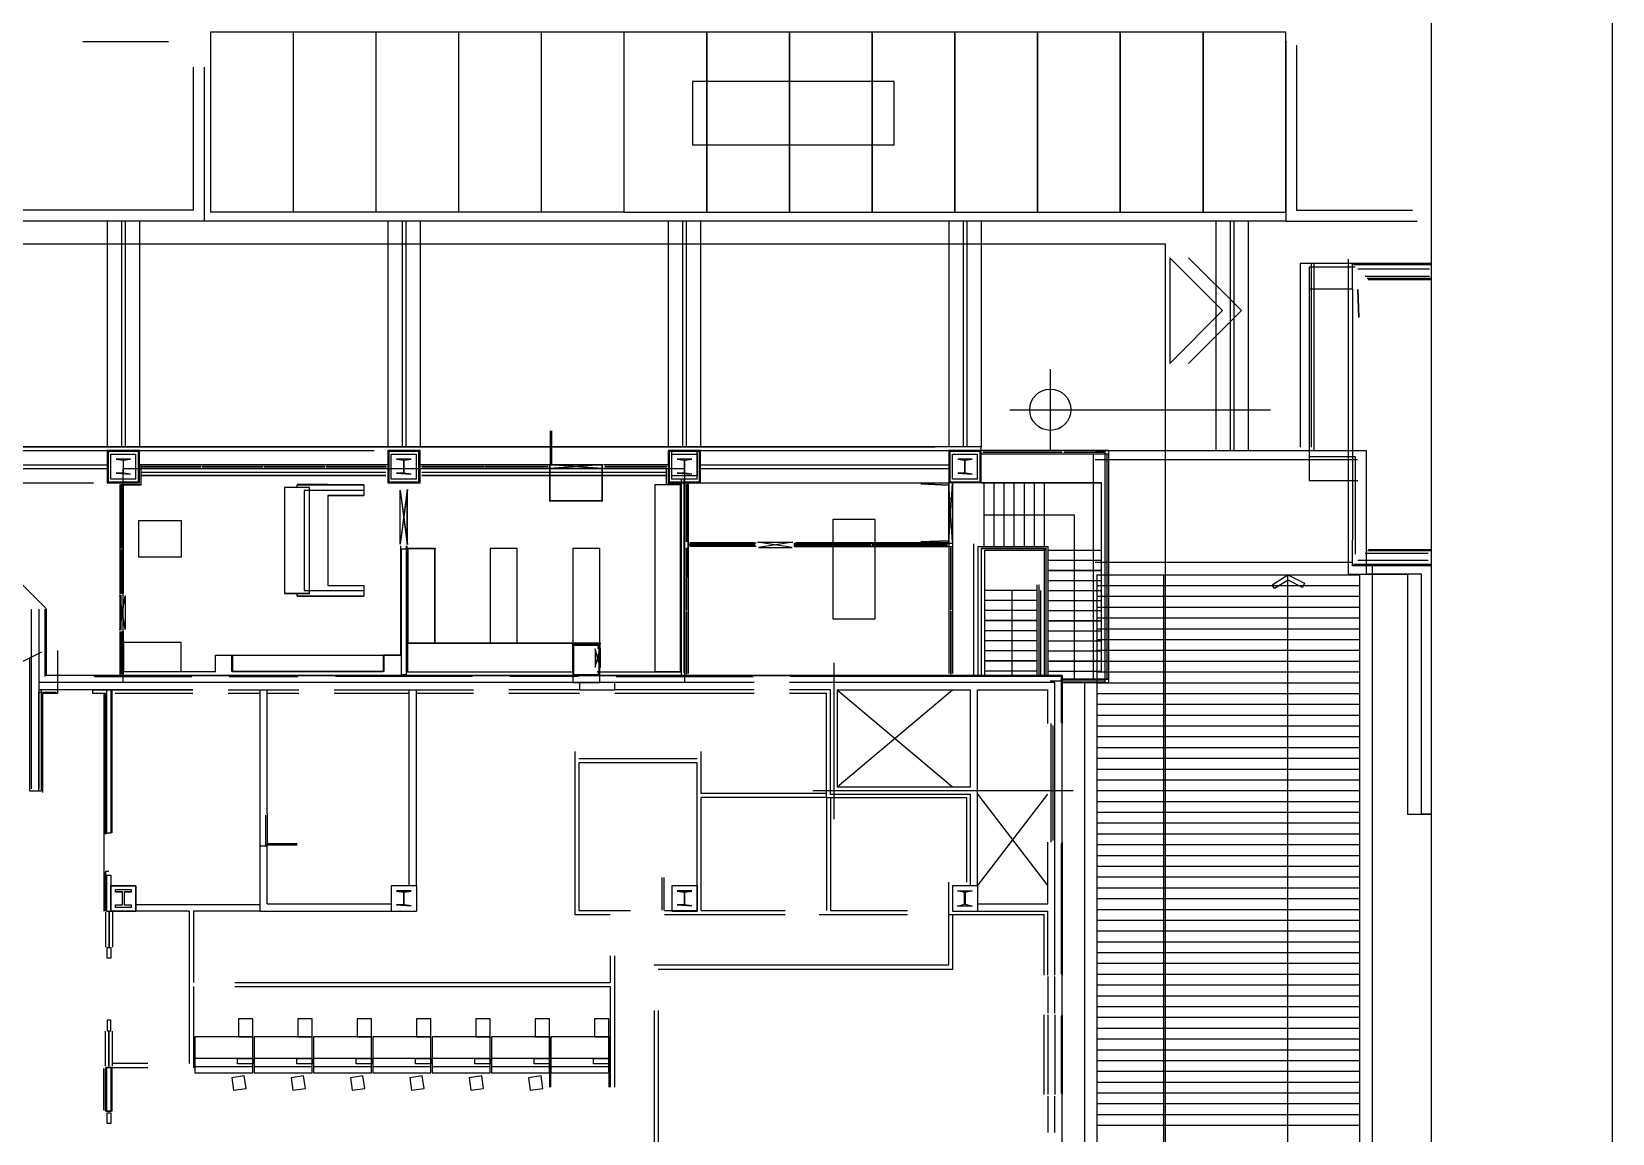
# Model space of a CAD drawing. Header units: millimetres. Extents: x -159023 to 210250, y 0 to 148500.
# Drawn here: x 138800 to 182750, y 74472 to 105093 of the extents above; entities that cross this region are included whole.
import ezdxf

# ---------------------------------------------------------------- set-up
doc = ezdxf.new("R2010")
doc.units = ezdxf.units.MM
doc.layers.add('CONTROL_SIMPLIFIED', color=7, linetype='Continuous')

msp = doc.modelspace()

# ---------------------------------------------------------------- linework, layer by layer
at = {"layer": 'CONTROL_SIMPLIFIED'}
for p, q in [((146069, 105078, 0), (143769, 105078, 0)), ((143769, 105078, 0), (143769, 100078, 0)), ((148369, 105078, 0), (146069, 105078, 0)), ((146069, 105078, 0), (146069, 100078, 0)), ((146069, 105078, 0), (146069, 100078, 0)), ((150669, 105078, 0), (148369, 105078, 0)), ((148369, 105078, 0), (148369, 100078, 0)), ((148369, 105078, 0), (148369, 100078, 0)), ((150669, 105078, 0), (150669, 100078, 0)), ((152969, 105078, 0), (150669, 105078, 0)), ((150669, 105078, 0), (150669, 100078, 0)), ((155269, 105078, 0), (152969, 105078, 0)), ((152969, 105078, 0), (152969, 100078, 0)), ((152969, 105078, 0), (152969, 100078, 0)), ((155269, 105078, 0), (155269, 100078, 0)), ((142603, 104808, 0), (140222, 104808, 0)), ((173669, 104828, 0), (173669, 99828, 0)), ((173969, 104721, 0), (173969, 100128, 0)), ((143303, 100128, 0), (143303, 104108, 0)), ((143603, 99828, 0), (143603, 104108, 0)), ((143303, 100128, 0), (137463, 100128, 0)), ((143603, 99828, 0), (137463, 99828, 0)), ((140900, 99828, 0), (140900, 93548, 0)), ((141300, 99828, 0), (141300, 93548, 0)), ((141400, 99828, 0), (141400, 93548, 0)), ((141800, 99828, 0), (141800, 93548, 0)), ((173669, 99828, 0), (143603, 99828, 0)), ((173669, 99828, 0), (143603, 99828, 0)), ((146069, 100078, 0), (143769, 100078, 0)), ((148369, 100078, 0), (146069, 100078, 0)), ((150669, 100078, 0), (148369, 100078, 0)), ((148700, 99828, 0), (148700, 93548, 0)), ((149100, 99828, 0), (149100, 93548, 0)), ((149200, 99828, 0), (149200, 93548, 0)), ((149600, 99828, 0), (149600, 93548, 0)), ((152969, 100078, 0), (150669, 100078, 0)), ((155269, 100078, 0), (152969, 100078, 0)), ((156500, 99828, 0), (156500, 93548, 0)), ((156900, 99828, 0), (156900, 93548, 0)), ((157000, 99828, 0), (157000, 93548, 0)), ((157400, 99828, 0), (157400, 93548, 0)), ((164300, 99828, 0), (164300, 93548, 0)), ((164700, 99828, 0), (164700, 93548, 0)), ((164800, 99828, 0), (164800, 93548, 0)), ((165200, 99828, 0), (165200, 93548, 0)), ((171723, 99828, 0), (171723, 93448, 0)), ((171723, 99828, 0), (171723, 93448, 0)), ((172123, 99828, 0), (172123, 93448, 0)), ((172123, 99828, 0), (172123, 93448, 0)), ((172223, 99828, 0), (172223, 93448, 0)), ((172223, 99828, 0), (172223, 93448, 0)), ((172623, 99828, 0), (172623, 93448, 0)), ((172623, 99828, 0), (172623, 93448, 0)), ((173669, 99828, 0), (177321, 99828, 0)), ((173969, 100128, 0), (177197, 100128, 0)), ((170443, 98808, 0), (170443, 95867, 0)), ((170443, 98808, 0), (171914, 97338, 0)), ((170966, 98808, 0), (172436, 97338, 0)), ((174073, 98648, 0), (174073, 93548, 0)), ((175523, 98648, 0), (174073, 98648, 0)), ((174373, 98648, 0), (174373, 93548, 0)), ((175523, 97938, 0), (175523, 98648, 0)), ((175523, 98648, 0), (177723, 98648, 0)), ((175553, 98618, 0), (177693, 98618, 0)), ((175673, 98498, 0), (177663, 98498, 0)), ((175873, 98298, 0), (177663, 98298, 0)), ((177693, 98228, 0), (175933, 98228, 0)), ((177723, 98198, 0), (175963, 98198, 0)), ((175523, 97938, 0), (175523, 90958, 0)), ((171914, 97338, 0), (170443, 95867, 0)), ((172436, 97338, 0), (170966, 95867, 0)), ((167123, 95710, 0), (167123, 93458, 0)), ((165997, 94584, 0), (173243, 94584, 0)), ((153230, 93052, 0), (153230, 93997, 0)), ((153230, 93050, 0), (153230, 93995, 0)), ((153255, 93997, 0), (153255, 93052, 0)), ((153255, 93995, 0), (153255, 93050, 0)), ((163923, 93548, 0), (97623, 93548, 0)), ((134600, 93448, 0), (140900, 93448, 0)), ((141000, 92652, 0), (141000, 93352, 0)), ((141000, 93352, 0), (141700, 93352, 0)), ((141000, 92650, 0), (141000, 93350, 0)), ((141000, 93350, 0), (141700, 93350, 0)), ((141000, 92650, 0), (141000, 93350, 0)), ((141000, 93350, 0), (141700, 93350, 0)), ((141423, 93450, 0), (148323, 93450, 0)), ((141423, 93448, 0), (148323, 93448, 0)), ((141700, 92652, 0), (141700, 93352, 0)), ((141700, 92650, 0), (141700, 93350, 0)), ((141700, 92650, 0), (141700, 93350, 0)), ((148800, 92652, 0), (148800, 93352, 0)), ((148800, 93352, 0), (149500, 93352, 0)), ((148800, 92650, 0), (148800, 93350, 0)), ((148800, 93350, 0), (149500, 93350, 0)), ((148800, 92650, 0), (148800, 93350, 0)), ((148800, 93350, 0), (149500, 93350, 0)), ((149500, 92652, 0), (149500, 93352, 0)), ((149500, 92650, 0), (149500, 93350, 0)), ((149500, 92650, 0), (149500, 93350, 0)), ((156600, 92650, 0), (156600, 93445, 0)), ((156600, 92652, 0), (156600, 93352, 0)), ((156600, 93352, 0), (157300, 93352, 0)), ((156600, 93350, 0), (157300, 93350, 0)), ((156600, 92650, 0), (156600, 93350, 0)), ((156600, 93350, 0), (157300, 93350, 0)), ((157300, 92650, 0), (157300, 93445, 0)), ((157300, 92652, 0), (157300, 93352, 0)), ((157300, 92650, 0), (157300, 93350, 0)), ((157400, 93450, 0), (164300, 93450, 0)), ((157400, 93448, 0), (164300, 93448, 0)), ((164300, 93450, 0), (164300, 87251, 0)), ((168750, 93450, 0), (164300, 93450, 0)), ((164400, 92652, 0), (164400, 93352, 0)), ((164400, 93352, 0), (165100, 93352, 0)), ((164400, 92650, 0), (164400, 93350, 0)), ((164400, 93350, 0), (165100, 93350, 0)), ((164400, 92650, 0), (164400, 93350, 0)), ((164400, 93350, 0), (165100, 93350, 0)), ((165100, 92652, 0), (165100, 93352, 0)), ((165100, 92650, 0), (165100, 93350, 0)), ((165100, 92650, 0), (165100, 93350, 0)), ((168750, 93452, 0), (165200, 93452, 0)), ((168750, 93352, 0), (165200, 93352, 0)), ((168750, 93350, 0), (165200, 93350, 0)), ((167450, 93402, 0), (165250, 93402, 0)), ((167450, 93400, 0), (165250, 93400, 0)), ((167450, 93400, 0), (165250, 93400, 0)), ((167450, 93398, 0), (165250, 93398, 0)), ((168650, 93402, 0), (167500, 93402, 0)), ((168650, 93400, 0), (167500, 93400, 0)), ((168650, 93400, 0), (167500, 93400, 0)), ((168650, 93398, 0), (167500, 93398, 0)), ((168323, 87100, 0), (168323, 93350, 0)), ((168323, 87098, 0), (168323, 93348, 0)), ((168373, 93448, 0), (175661, 93448, 0)), ((168373, 93198, 0), (175661, 93198, 0)), ((168650, 87002, 0), (168650, 93452, 0)), ((168650, 87000, 0), (168650, 93450, 0)), ((168700, 87102, 0), (168700, 93352, 0)), ((168700, 87100, 0), (168700, 93350, 0)), ((168750, 87002, 0), (168750, 93452, 0)), ((168750, 87000, 0), (168750, 93450, 0)), ((134600, 93048, 0), (140900, 93048, 0)), ((134600, 92948, 0), (140900, 92948, 0)), ((141350, 87000, 0), (141350, 92952, 0)), ((141836, 93008, 0), (143512, 93008, 0)), ((141836, 93006, 0), (143512, 93006, 0)), ((141836, 92996, 0), (143512, 92996, 0)), ((141836, 92994, 0), (143512, 92994, 0)), ((141850, 93052, 0), (148650, 93052, 0)), ((141850, 92952, 0), (148650, 92952, 0)), ((141850, 92852, 0), (148650, 92852, 0)), ((141850, 92850, 0), (148650, 92850, 0)), ((148650, 92752, 0), (141850, 92752, 0)), ((148650, 92750, 0), (141850, 92750, 0)), ((143538, 93008, 0), (145237, 93008, 0)), ((143538, 93006, 0), (145237, 93006, 0)), ((143538, 92996, 0), (145237, 92996, 0)), ((143538, 92994, 0), (145237, 92994, 0)), ((145263, 93008, 0), (146962, 93008, 0)), ((145263, 93006, 0), (146962, 93006, 0)), ((145263, 92996, 0), (146962, 92996, 0)), ((145263, 92994, 0), (146962, 92994, 0)), ((146988, 93008, 0), (148664, 93008, 0)), ((146988, 93006, 0), (148664, 93006, 0)), ((146988, 92996, 0), (148664, 92996, 0)), ((146988, 92994, 0), (148664, 92994, 0)), ((151387, 93008, 0), (149636, 93008, 0)), ((151387, 93006, 0), (149636, 93006, 0)), ((151387, 92996, 0), (149636, 92996, 0)), ((151387, 92994, 0), (149636, 92994, 0)), ((153200, 93052, 0), (149650, 93052, 0)), ((153200, 92952, 0), (149650, 92952, 0)), ((149650, 92852, 0), (156450, 92852, 0)), ((149650, 92850, 0), (156450, 92850, 0)), ((156450, 92752, 0), (149650, 92752, 0)), ((156450, 92750, 0), (149650, 92750, 0)), ((153162, 93008, 0), (151413, 93008, 0)), ((153162, 93006, 0), (151413, 93006, 0)), ((153162, 92996, 0), (151413, 92996, 0)), ((153162, 92994, 0), (151413, 92994, 0)), ((154670, 92952, 0), (153230, 92952, 0)), ((154670, 92950, 0), (153230, 92950, 0)), ((153255, 93052, 0), (154645, 93052, 0)), ((153255, 93050, 0), (154645, 93050, 0)), ((156450, 93052, 0), (154700, 93052, 0)), ((156499, 93050, 0), (154700, 93050, 0)), ((156450, 92952, 0), (154700, 92952, 0)), ((156464, 93008, 0), (154736, 93008, 0)), ((156464, 93006, 0), (154736, 93006, 0)), ((156464, 92996, 0), (154736, 92996, 0)), ((156464, 92994, 0), (154736, 92994, 0)), ((156950, 92952, 0), (156950, 87000, 0)), ((157400, 93050, 0), (164300, 93050, 0)), ((157400, 93048, 0), (164300, 93048, 0)), ((157400, 92950, 0), (164300, 92950, 0)), ((157400, 92948, 0), (164300, 92948, 0)), ((112623, 92548, 0), (140523, 92548, 0)), ((141700, 92652, 0), (141000, 92652, 0)), ((141700, 92650, 0), (141000, 92650, 0)), ((141700, 92650, 0), (141000, 92650, 0)), ((141250, 92503, 0), (141250, 89473, 0)), ((141250, 92500, 0), (141250, 89470, 0)), ((141294, 92516, 0), (141294, 90725, 0)), ((141294, 92514, 0), (141294, 90723, 0)), ((141306, 92516, 0), (141306, 90725, 0)), ((141306, 92514, 0), (141306, 90723, 0)), ((141350, 92503, 0), (141350, 89473, 0)), ((147040, 92502, 0), (146180, 92502, 0)), ((146180, 92502, 0), (148040, 92502, 0)), ((149500, 92652, 0), (148800, 92652, 0)), ((149500, 92650, 0), (148800, 92650, 0)), ((149500, 92650, 0), (148800, 92650, 0)), ((157300, 92652, 0), (156600, 92652, 0)), ((157300, 92650, 0), (156600, 92650, 0)), ((157300, 92650, 0), (156600, 92650, 0)), ((156950, 92504, 0), (156950, 87253, 0)), ((156994, 92516, 0), (156994, 90918, 0)), ((156994, 92514, 0), (156994, 90916, 0)), ((157006, 92516, 0), (157006, 90918, 0)), ((157006, 92514, 0), (157006, 90916, 0)), ((157049, 92549, 0), (157050, 87251, 0)), ((157050, 92504, 0), (157050, 87253, 0)), ((157400, 92550, 0), (164300, 92550, 0)), ((157400, 92548, 0), (164300, 92548, 0)), ((165200, 92553, 0), (164300, 92553, 0)), ((168550, 92550, 0), (164300, 92550, 0)), ((164300, 90944, 0), (164300, 92490, 0)), ((165100, 92652, 0), (164400, 92652, 0)), ((165100, 92650, 0), (164400, 92650, 0)), ((165100, 92650, 0), (164400, 92650, 0)), ((164400, 92550, 0), (164400, 87251, 0)), ((165200, 92552, 0), (168550, 92552, 0)), ((165281, 90782, 0), (165281, 92552, 0)), ((165281, 90780, 0), (165281, 92550, 0)), ((165561, 90782, 0), (165561, 92552, 0)), ((165561, 90780, 0), (165561, 92550, 0)), ((165841, 90782, 0), (165841, 92552, 0)), ((165841, 90780, 0), (165841, 92550, 0)), ((166121, 90782, 0), (166121, 92552, 0)), ((166121, 90780, 0), (166121, 92550, 0)), ((166401, 90782, 0), (166401, 92552, 0)), ((166401, 90780, 0), (166401, 92550, 0)), ((166681, 90782, 0), (166681, 92552, 0)), ((166681, 90780, 0), (166681, 92550, 0)), ((166961, 90782, 0), (166961, 92552, 0)), ((166961, 90780, 0), (166961, 92550, 0)), ((168550, 87322, 0), (168550, 92552, 0)), ((168550, 87320, 0), (168550, 92550, 0)), ((147040, 92202, 0), (147040, 89702, 0)), ((147040, 92202, 0), (148040, 92202, 0)), ((165281, 91667, 0), (167783, 91667, 0)), ((165281, 91665, 0), (167783, 91665, 0)), ((141294, 90699, 0), (141294, 89473, 0)), ((141294, 90697, 0), (141294, 89470, 0)), ((141306, 90699, 0), (141306, 89473, 0)), ((141306, 90697, 0), (141306, 89470, 0)), ((153847, 90725, 0), (153847, 87000, 0)), ((156994, 90746, 0), (156994, 89005, 0)), ((156994, 90744, 0), (156994, 89003, 0)), ((157006, 90746, 0), (157006, 89005, 0)), ((157006, 90744, 0), (157006, 89003, 0)), ((158914, 90838, 0), (157086, 90838, 0)), ((158914, 90836, 0), (157086, 90836, 0)), ((158914, 90826, 0), (157086, 90826, 0)), ((158914, 90824, 0), (157086, 90824, 0)), ((158901, 90882, 0), (157100, 90882, 0)), ((158949, 90879, 0), (157100, 90880, 0)), ((158901, 90782, 0), (157100, 90782, 0)), ((158949, 90780, 0), (157100, 90780, 0)), ((162137, 90838, 0), (160036, 90838, 0)), ((162137, 90836, 0), (160036, 90836, 0)), ((162137, 90826, 0), (160036, 90826, 0)), ((162137, 90824, 0), (160036, 90824, 0)), ((164300, 90882, 0), (160049, 90882, 0)), ((164300, 90782, 0), (160049, 90782, 0)), ((164264, 90838, 0), (162163, 90838, 0)), ((164264, 90836, 0), (162163, 90836, 0)), ((164264, 90826, 0), (162163, 90826, 0)), ((164264, 90824, 0), (162163, 90824, 0)), ((164300, 90882, 0), (164300, 87253, 0)), ((164344, 90746, 0), (164344, 89025, 0)), ((164344, 90744, 0), (164344, 89023, 0)), ((164356, 90746, 0), (164356, 89025, 0)), ((164356, 90744, 0), (164356, 89023, 0)), ((164400, 90882, 0), (164400, 87253, 0)), ((165000, 87202, 0), (165000, 90858, 0)), ((165000, 87200, 0), (165000, 90856, 0)), ((165114, 90782, 0), (167061, 90782, 0)), ((165114, 87202, 0), (165114, 90782, 0)), ((165114, 90780, 0), (167061, 90780, 0)), ((165114, 87200, 0), (165114, 90780, 0)), ((165214, 90732, 0), (167011, 90732, 0)), ((165214, 87202, 0), (165214, 90732, 0)), ((165214, 90730, 0), (167011, 90730, 0)), ((165214, 87200, 0), (165214, 90730, 0)), ((165300, 90682, 0), (167011, 90682, 0)), ((165300, 87202, 0), (165300, 90682, 0)), ((165300, 90680, 0), (167011, 90680, 0)), ((165300, 87200, 0), (165300, 90680, 0)), ((166961, 87202, 0), (166961, 90732, 0)), ((166961, 87200, 0), (166961, 90730, 0)), ((167011, 87202, 0), (167011, 90732, 0)), ((167011, 87200, 0), (167011, 90730, 0)), ((167061, 87202, 0), (167061, 90782, 0)), ((167061, 87200, 0), (167061, 90780, 0)), ((167061, 90682, 0), (168550, 90682, 0)), ((167061, 90680, 0), (168550, 90680, 0)), ((175523, 90248, 0), (175523, 90958, 0)), ((175873, 90598, 0), (177624, 90598, 0)), ((175943, 90668, 0), (177694, 90668, 0)), ((175973, 90698, 0), (177724, 90698, 0)), ((167061, 90402, 0), (168550, 90402, 0)), ((167061, 90400, 0), (168550, 90400, 0)), ((167061, 90122, 0), (168550, 90122, 0)), ((167061, 90120, 0), (168550, 90120, 0)), ((168373, 90348, 0), (175523, 90348, 0)), ((177724, 90248, 0), (175523, 90248, 0)), ((177694, 90278, 0), (175553, 90278, 0)), ((177624, 90398, 0), (175673, 90398, 0)), ((176079, 71254, 0), (176079, 90247, 0)), ((147040, 89702, 0), (148040, 89702, 0)), ((166761, 87202, 0), (166761, 89715, 0)), ((166761, 87200, 0), (166761, 89712, 0)), ((166811, 87202, 0), (166811, 89715, 0)), ((166811, 87200, 0), (166811, 89712, 0)), ((167061, 89842, 0), (168550, 89842, 0)), ((167061, 89840, 0), (168550, 89840, 0)), ((168429, 57156, 0), (168429, 90000, 0)), ((168429, 57154, 0), (168429, 89998, 0)), ((168429, 89998, 0), (175729, 89998, 0)), ((168429, 89698, 0), (175729, 89698, 0)), ((170277, 59698, 0), (170277, 89998, 0)), ((173729, 71254, 0), (173729, 89998, 0)), ((175729, 71254, 0), (175729, 89998, 0)), ((141287, 88456, 0), (141287, 89440, 0)), ((141287, 88453, 0), (141287, 89437, 0)), ((141290, 88479, 0), (141290, 89416, 0)), ((141290, 88477, 0), (141290, 89414, 0)), ((146180, 89402, 0), (148040, 89402, 0)), ((150010, 89435, 0), (150010, 88100, 0)), ((166761, 89562, 0), (165300, 89562, 0)), ((166761, 89560, 0), (165300, 89560, 0)), ((166761, 89282, 0), (165300, 89282, 0)), ((166761, 89280, 0), (165300, 89280, 0)), ((166861, 87202, 0), (166861, 89562, 0)), ((166861, 87200, 0), (166861, 89560, 0)), ((167061, 89562, 0), (168550, 89562, 0)), ((167061, 89560, 0), (168550, 89560, 0)), ((167061, 89282, 0), (168550, 89282, 0)), ((167061, 89280, 0), (168550, 89280, 0)), ((168429, 89398, 0), (175729, 89398, 0)), ((138800, 84050, 0), (138800, 89045, 0)), ((138800, 84050, 0), (138800, 89045, 0)), ((139000, 89045, 0), (139000, 84050, 0)), ((139000, 89045, 0), (139000, 84050, 0)), ((139170, 89045, 0), (139170, 87170, 0)), ((139200, 89045, 0), (139200, 87200, 0)), ((156994, 88979, 0), (156994, 87239, 0)), ((156994, 88977, 0), (156994, 87237, 0)), ((157006, 88979, 0), (157006, 87239, 0)), ((157006, 88977, 0), (157006, 87237, 0)), ((164344, 88999, 0), (164344, 87239, 0)), ((164344, 88997, 0), (164344, 87237, 0)), ((164356, 88999, 0), (164356, 87239, 0)), ((164356, 88997, 0), (164356, 87237, 0)), ((166761, 89002, 0), (165300, 89002, 0)), ((166761, 89000, 0), (165300, 89000, 0)), ((167061, 89002, 0), (168550, 89002, 0)), ((167061, 89000, 0), (168550, 89000, 0)), ((168429, 89098, 0), (175729, 89098, 0)), ((168429, 88798, 0), (175729, 88798, 0)), ((141250, 88423, 0), (141250, 87203, 0)), ((141250, 88420, 0), (141250, 87200, 0)), ((141294, 88423, 0), (141294, 87239, 0)), ((141294, 88420, 0), (141294, 87237, 0)), ((141306, 88423, 0), (141306, 87239, 0)), ((141306, 88420, 0), (141306, 87237, 0)), ((141350, 88423, 0), (141350, 87203, 0)), ((166761, 88722, 0), (165300, 88722, 0)), ((166761, 88720, 0), (165300, 88720, 0)), ((166761, 88442, 0), (165300, 88442, 0)), ((166761, 88440, 0), (165300, 88440, 0)), ((167061, 88722, 0), (168550, 88722, 0)), ((167061, 88720, 0), (168550, 88720, 0)), ((167061, 88442, 0), (168550, 88442, 0)), ((167061, 88440, 0), (168550, 88440, 0)), ((168429, 88498, 0), (175729, 88498, 0)), ((149260, 88102, 0), (153847, 88102, 0)), ((149260, 88100, 0), (154627, 88100, 0)), ((153847, 88100, 0), (149260, 88100, 0)), ((166761, 88162, 0), (165300, 88162, 0)), ((166761, 88160, 0), (165300, 88160, 0)), ((167061, 88162, 0), (168550, 88162, 0)), ((167061, 88160, 0), (168550, 88160, 0)), ((168429, 88198, 0), (175729, 88198, 0)), ((161100, 87546, 0), (161100, 83205, 0)), ((166761, 87882, 0), (165300, 87882, 0)), ((166761, 87880, 0), (165300, 87880, 0)), ((166761, 87602, 0), (165300, 87602, 0)), ((166761, 87600, 0), (165300, 87600, 0)), ((167061, 87882, 0), (168550, 87882, 0)), ((167061, 87880, 0), (168550, 87880, 0)), ((167061, 87602, 0), (168550, 87602, 0)), ((167061, 87600, 0), (168550, 87600, 0)), ((168429, 87898, 0), (175729, 87898, 0)), ((168429, 87598, 0), (175729, 87598, 0)), ((140520, 87202, 0), (167450, 87202, 0)), ((140550, 87172, 0), (143254, 87172, 0)), ((140550, 87172, 0), (143254, 87172, 0)), ((141350, 87312, 0), (143915, 87312, 0)), ((144297, 87172, 0), (146203, 87172, 0)), ((144385, 87312, 0), (148570, 87312, 0)), ((151058, 87172, 0), (147246, 87172, 0)), ((154006, 87172, 0), (152100, 87172, 0)), ((167420, 87172, 0), (159900, 87172, 0)), ((166761, 87322, 0), (165300, 87322, 0)), ((167061, 87322, 0), (168550, 87322, 0)), ((167061, 87320, 0), (168550, 87320, 0)), ((167123, 87050, 0), (168273, 87050, 0)), ((167123, 87048, 0), (168273, 87048, 0)), ((167420, 87172, 0), (167420, 85892, 0)), ((167450, 87202, 0), (167450, 85862, 0)), ((167450, 87102, 0), (168750, 87102, 0)), ((167450, 87100, 0), (168750, 87100, 0)), ((167500, 87052, 0), (168650, 87052, 0)), ((167500, 87050, 0), (168650, 87050, 0)), ((168429, 87298, 0), (175729, 87298, 0)), ((158888, 87000, 0), (139000, 87000, 0)), ((143284, 86800, 0), (139000, 86800, 0)), ((139069, 86796, 0), (139069, 83981, 0)), ((143284, 87002, 0), (140520, 87002, 0)), ((140520, 86802, 0), (143284, 86802, 0)), ((140810, 86702, 0), (140810, 80652, 0)), ((140850, 82792, 0), (140850, 86672, 0)), ((141125, 86702, 0), (143284, 86702, 0)), ((146233, 87002, 0), (144267, 87002, 0)), ((144267, 86802, 0), (146233, 86802, 0)), ((144267, 86702, 0), (145150, 86702, 0)), ((145150, 83352, 0), (145150, 86802, 0)), ((145350, 83352, 0), (145350, 86802, 0)), ((145350, 86702, 0), (146233, 86702, 0)), ((151088, 87002, 0), (147216, 87002, 0)), ((147216, 86802, 0), (151088, 86802, 0)), ((147216, 86702, 0), (149300, 86702, 0)), ((149300, 81352, 0), (149300, 86802, 0)), ((149500, 81352, 0), (149500, 86802, 0)), ((149500, 86702, 0), (151088, 86702, 0)), ((154036, 87002, 0), (152070, 87002, 0)), ((154036, 86802, 0), (152070, 86802, 0)), ((152070, 86702, 0), (154036, 86702, 0)), ((158888, 87002, 0), (155019, 87002, 0)), ((158888, 86802, 0), (155019, 86802, 0)), ((155019, 86702, 0), (158888, 86702, 0)), ((167250, 87002, 0), (159870, 87002, 0)), ((161000, 86802, 0), (159870, 86802, 0)), ((159870, 86702, 0), (160900, 86702, 0)), ((161000, 86802, 0), (161000, 83902, 0)), ((161200, 84102, 0), (164400, 86802, 0)), ((161200, 86802, 0), (164400, 84102, 0)), ((161200, 86802, 0), (164900, 86802, 0)), ((161200, 86802, 0), (161200, 84102, 0)), ((164900, 84102, 0), (164900, 86802, 0)), ((165100, 81352, 0), (165100, 86802, 0)), ((165100, 86802, 0), (167050, 86802, 0)), ((167050, 85862, 0), (167050, 86802, 0)), ((167250, 85862, 0), (167250, 87002, 0)), ((167450, 87002, 0), (168750, 87002, 0)), ((167450, 87000, 0), (168750, 87000, 0)), ((168079, 57156, 0), (168079, 87000, 0)), ((168079, 57154, 0), (168079, 86998, 0)), ((168429, 86998, 0), (175729, 86998, 0)), ((168429, 86698, 0), (175729, 86698, 0)), ((168429, 86398, 0), (175729, 86398, 0)), ((167150, 82562, 0), (167150, 85862, 0)), ((167200, 82612, 0), (167200, 85812, 0)), ((167250, 82562, 0), (167250, 85862, 0)), ((168429, 86098, 0), (175729, 86098, 0)), ((168429, 85798, 0), (175729, 85798, 0)), ((168429, 85498, 0), (175729, 85498, 0)), ((153900, 85082, 0), (153900, 80552, 0)), ((157300, 84882, 0), (154015, 84882, 0)), ((157415, 83917, 0), (157415, 85082, 0)), ((168429, 85198, 0), (175729, 85198, 0)), ((168429, 84898, 0), (175729, 84898, 0)), ((157300, 84767, 0), (154015, 84767, 0)), ((154015, 84767, 0), (154015, 80667, 0)), ((157300, 80667, 0), (157300, 84767, 0)), ((168429, 84598, 0), (175729, 84598, 0)), ((160524, 84002, 0), (167759, 84002, 0)), ((161200, 84102, 0), (164900, 84102, 0)), ((161200, 84102, 0), (164900, 84102, 0)), ((168429, 84298, 0), (175729, 84298, 0)), ((168429, 83998, 0), (175729, 83998, 0)), ((160900, 83917, 0), (157415, 83917, 0)), ((157415, 80667, 0), (157415, 83802, 0)), ((160900, 83802, 0), (157415, 83802, 0)), ((160900, 83802, 0), (160900, 80667, 0)), ((160900, 83802, 0), (164800, 83802, 0)), ((160900, 83802, 0), (164800, 83802, 0)), ((161000, 83902, 0), (164900, 83902, 0)), ((161000, 83902, 0), (164900, 83902, 0)), ((161015, 83802, 0), (161015, 80667, 0)), ((164800, 81452, 0), (164800, 83802, 0)), ((164800, 81452, 0), (164800, 83802, 0)), ((164900, 81352, 0), (164900, 83902, 0)), ((164900, 81352, 0), (164900, 83902, 0)), ((165100, 81352, 0), (167050, 83902, 0)), ((165100, 83902, 0), (167050, 81352, 0)), ((165100, 81352, 0), (167050, 83902, 0)), ((165100, 83902, 0), (167050, 81352, 0)), ((168429, 83698, 0), (175729, 83698, 0)), ((145300, 83317, 0), (145300, 82487, 0)), ((145350, 83352, 0), (145350, 82452, 0)), ((168429, 83398, 0), (175729, 83398, 0)), ((168429, 83098, 0), (175729, 83098, 0)), ((168429, 82798, 0), (175729, 82798, 0)), ((145150, 80652, 0), (145150, 82452, 0)), ((145300, 82487, 0), (146180, 82487, 0)), ((145350, 82527, 0), (146179, 82527, 0)), ((145350, 80852, 0), (145350, 82452, 0)), ((167050, 80852, 0), (167050, 82562, 0)), ((167050, 80852, 0), (167050, 82562, 0)), ((167250, 78873, 0), (167250, 82562, 0)), ((167250, 78873, 0), (167250, 82562, 0)), ((167420, 82532, 0), (167420, 78903, 0)), ((167420, 82532, 0), (167420, 78903, 0)), ((167450, 82562, 0), (167450, 78873, 0)), ((167450, 82562, 0), (167450, 78873, 0)), ((168429, 82498, 0), (175729, 82498, 0)), ((168429, 82198, 0), (175729, 82198, 0)), ((168429, 81898, 0), (175729, 81898, 0)), ((140850, 80652, 0), (140850, 81722, 0)), ((141700, 81352, 0), (141000, 81352, 0)), ((141000, 81352, 0), (141000, 80652, 0)), ((141700, 81350, 0), (141000, 81350, 0)), ((141000, 81350, 0), (141000, 80650, 0)), ((141700, 81352, 0), (141700, 80652, 0)), ((141700, 81350, 0), (141700, 80650, 0)), ((149500, 81352, 0), (148800, 81352, 0)), ((148800, 81352, 0), (148800, 80652, 0)), ((149500, 81350, 0), (148800, 81350, 0)), ((148800, 81350, 0), (148800, 80650, 0)), ((149500, 81352, 0), (149500, 80652, 0)), ((149500, 81350, 0), (149500, 80650, 0)), ((156330, 80677, 0), (156330, 81587, 0)), ((156380, 81587, 0), (156380, 80677, 0)), ((157300, 81352, 0), (156600, 81352, 0)), ((156600, 81352, 0), (156600, 80652, 0)), ((157300, 81350, 0), (156600, 81350, 0)), ((156600, 81350, 0), (156600, 80650, 0)), ((157300, 81352, 0), (157300, 80652, 0)), ((157300, 81350, 0), (157300, 80650, 0)), ((164300, 80552, 0), (164300, 81452, 0)), ((164300, 80552, 0), (164300, 81452, 0)), ((165100, 81352, 0), (164400, 81352, 0)), ((164400, 81352, 0), (164400, 80652, 0)), ((165100, 81350, 0), (164400, 81350, 0)), ((164400, 81350, 0), (164400, 80650, 0)), ((165100, 81352, 0), (165100, 80652, 0)), ((165100, 81350, 0), (165100, 80650, 0)), ((168429, 81598, 0), (175729, 81598, 0)), ((168429, 81298, 0), (175729, 81298, 0)), ((168429, 80998, 0), (175729, 80998, 0)), ((140850, 80622, 0), (140850, 79649, 0)), ((140944, 80622, 0), (140944, 79649, 0)), ((140956, 80622, 0), (140956, 79649, 0)), ((141000, 80652, 0), (141700, 80652, 0)), ((141000, 80650, 0), (141700, 80650, 0)), ((141050, 80652, 0), (141050, 79649, 0)), ((145150, 80827, 0), (141700, 80827, 0)), ((143185, 80652, 0), (141700, 80652, 0)), ((143185, 80652, 0), (143185, 76410, 0)), ((143300, 80652, 0), (143300, 78667, 0)), ((145150, 80652, 0), (143300, 80652, 0)), ((145150, 80652, 0), (148800, 80652, 0)), ((145350, 80852, 0), (148800, 80852, 0)), ((148800, 80652, 0), (149500, 80652, 0)), ((148800, 80650, 0), (149500, 80650, 0)), ((153900, 80552, 0), (154890, 80552, 0)), ((154015, 80667, 0), (155450, 80667, 0)), ((156400, 80667, 0), (157300, 80667, 0)), ((156400, 80552, 0), (159750, 80552, 0)), ((156600, 80652, 0), (157300, 80652, 0)), ((156600, 80650, 0), (157300, 80650, 0)), ((157415, 80667, 0), (159750, 80667, 0)), ((160700, 80552, 0), (163150, 80552, 0)), ((161015, 80667, 0), (163150, 80667, 0)), ((164300, 79152, 0), (164300, 80552, 0)), ((164300, 80552, 0), (166950, 80552, 0)), ((164300, 80552, 0), (166950, 80552, 0)), ((164400, 80652, 0), (165100, 80652, 0)), ((164400, 80650, 0), (165100, 80650, 0)), ((164415, 79037, 0), (164415, 80552, 0)), ((165100, 80852, 0), (167050, 80852, 0)), ((165100, 80852, 0), (167050, 80852, 0)), ((165100, 80652, 0), (167050, 80652, 0)), ((165100, 80652, 0), (167050, 80652, 0)), ((166950, 78873, 0), (166950, 80552, 0)), ((166950, 78873, 0), (166950, 80552, 0)), ((167050, 78873, 0), (167050, 80652, 0)), ((167050, 78873, 0), (167050, 80652, 0)), ((168429, 80698, 0), (175729, 80698, 0)), ((168429, 80398, 0), (175729, 80398, 0)), ((168429, 80098, 0), (175729, 80098, 0)), ((168429, 79798, 0), (175729, 79798, 0)), ((154890, 79402, 0), (154890, 78667, 0)), ((155005, 79402, 0), (155005, 75752, 0)), ((156105, 79152, 0), (164300, 79152, 0)), ((168429, 79498, 0), (175729, 79498, 0)), ((168429, 79198, 0), (175729, 79198, 0)), ((156220, 79037, 0), (164415, 79037, 0)), ((168429, 78898, 0), (175729, 78898, 0)), ((143300, 78552, 0), (143300, 76295, 0)), ((144450, 78667, 0), (154890, 78667, 0)), ((144450, 78552, 0), (154890, 78552, 0)), ((154890, 78552, 0), (154890, 75752, 0)), ((168429, 78598, 0), (175729, 78598, 0)), ((168429, 78298, 0), (175729, 78298, 0)), ((156105, 77887, 0), (156105, 71610, 0)), ((156220, 77887, 0), (156220, 71610, 0)), ((168429, 77998, 0), (175729, 77998, 0)), ((166950, 75555, 0), (166950, 77767, 0)), ((166950, 75555, 0), (166950, 77767, 0)), ((167050, 77767, 0), (167050, 75555, 0)), ((167050, 77767, 0), (167050, 75555, 0)), ((167250, 77767, 0), (167250, 75555, 0)), ((167250, 77767, 0), (167250, 75555, 0)), ((167420, 77737, 0), (167420, 75585, 0)), ((167420, 77737, 0), (167420, 75585, 0)), ((167450, 77767, 0), (167450, 75555, 0)), ((167450, 77767, 0), (167450, 75555, 0)), ((168429, 77698, 0), (175729, 77698, 0)), ((168429, 77398, 0), (175729, 77398, 0)), ((140850, 76337, 0), (140850, 77309, 0)), ((140944, 76337, 0), (140944, 77309, 0)), ((140956, 76337, 0), (140956, 77309, 0)), ((141050, 76337, 0), (141050, 77309, 0)), ((153200, 77152, 0), (153200, 75752, 0)), ((154850, 77152, 0), (153240, 77152, 0)), ((153240, 77152, 0), (153240, 76152, 0)), ((153240, 75752, 0), (153240, 77152, 0)), ((154850, 77152, 0), (154850, 75752, 0)), ((154850, 76152, 0), (154850, 77152, 0)), ((154890, 75752, 0), (154890, 77152, 0)), ((168429, 77098, 0), (175729, 77098, 0)), ((154850, 76552, 0), (153240, 76552, 0)), ((168429, 76798, 0), (175729, 76798, 0)), ((168429, 76498, 0), (175729, 76498, 0)), ((140850, 75086, 0), (140850, 76277, 0)), ((142035, 76295, 0), (141034, 76295, 0)), ((142035, 76410, 0), (141050, 76410, 0)), ((143340, 76327, 0), (144950, 76327, 0)), ((144990, 76327, 0), (146600, 76327, 0)), ((146640, 76327, 0), (148250, 76327, 0)), ((148290, 76327, 0), (149900, 76327, 0)), ((149940, 76327, 0), (151550, 76327, 0)), ((151590, 76327, 0), (153200, 76327, 0)), ((153240, 76327, 0), (154850, 76327, 0)), ((153240, 76152, 0), (154850, 76152, 0)), ((153240, 76152, 0), (154850, 76152, 0)), ((168429, 76198, 0), (175729, 76198, 0)), ((168429, 75898, 0), (175729, 75898, 0)), ((168429, 75598, 0), (175729, 75598, 0)), ((168429, 75298, 0), (175729, 75298, 0)), ((168429, 74998, 0), (175729, 74998, 0)), ((168429, 74698, 0), (175729, 74698, 0))]:
    msp.add_line(p, q, dxfattribs=at)
for points in [[(7750, 144250), (177709, 144250), (177709, 4250), (7750, 4250)], [(7750, 4250), (182750, 4250), (182750, 144250), (7750, 144250)], [(155269, 100077), (157569, 100077), (157569, 105077), (155269, 105077)], [(157569, 100077), (159869, 100077), (159869, 105077), (157569, 105077)], [(159869, 100077), (162169, 100077), (162169, 105077), (159869, 105077)], [(162169, 100077), (164469, 100077), (164469, 105077), (162169, 105077)], [(164469, 100077), (166769, 100077), (166769, 105077), (164469, 105077)], [(166769, 100077), (169069, 100077), (169069, 105077), (166769, 105077)], [(166769, 100077), (169069, 100077), (169069, 105077), (166769, 105077)], [(169069, 100077), (171369, 100077), (171369, 105077), (169069, 105077)], [(169069, 100077), (171369, 100077), (171369, 105077), (169069, 105077)], [(171369, 100077), (173669, 100077), (173669, 105077), (171369, 105077)], [(171369, 100077), (173669, 100077), (173669, 105077), (171369, 105077)], [(157172, 101951), (162779, 101951), (162779, 103711), (157172, 103711)], [(72331, 29889), (170323, 29889), (170323, 99183), (72331, 99183)], [(140900, 92552), (141800, 92552), (141800, 93452), (140900, 93452)], [(140900, 92550), (141800, 92550), (141800, 93450), (140900, 93450)], [(140930, 92582), (141770, 92582), (141770, 93422), (140930, 93422)], [(140930, 92580), (141770, 92580), (141770, 93420), (140930, 93420)], [(141147, 92821), (141552, 92793), (141359, 92821), (141359, 93179), (141552, 93207), (141147, 93207), (141341, 93179), (141341, 92821)], [(141147, 92821), (141552, 92793), (141359, 92821), (141359, 93179), (141552, 93207), (141147, 93207), (141341, 93179), (141341, 92821)], [(141147, 92823), (141552, 92795), (141359, 92823), (141359, 93181), (141552, 93209), (141147, 93209), (141341, 93181), (141341, 92823)], [(148700, 92553), (149600, 92553), (149600, 93453), (148700, 93453)], [(148700, 92550), (149600, 92550), (149600, 93450), (148700, 93450)], [(148730, 92583), (149570, 92583), (149570, 93423), (148730, 93423)], [(148730, 92580), (149570, 92580), (149570, 93420), (148730, 93420)], [(148947, 92821), (149352, 92793), (149159, 92821), (149159, 93179), (149352, 93207), (148947, 93207), (149141, 93179), (149141, 92821)], [(148947, 92821), (149352, 92793), (149159, 92821), (149159, 93179), (149352, 93207), (148947, 93207), (149141, 93179), (149141, 92821)], [(148947, 92823), (149352, 92795), (149159, 92823), (149159, 93181), (149352, 93209), (148947, 93209), (149141, 93181), (149141, 92823)], [(156500, 92553), (157400, 92553), (157400, 93453), (156500, 93453)], [(156500, 92550), (157400, 92550), (157400, 93450), (156500, 93450)], [(156530, 92583), (157370, 92583), (157370, 93423), (156530, 93423)], [(156530, 92580), (157370, 92580), (157370, 93420), (156530, 93420)], [(156600, 93447), (157300, 93447), (157300, 92747), (156600, 92747)], [(156747, 92821), (157152, 92793), (156959, 92821), (156959, 93179), (157152, 93207), (156747, 93207), (156941, 93179), (156941, 92821)], [(156747, 92821), (157152, 92793), (156959, 92821), (156959, 93179), (157152, 93207), (156747, 93207), (156941, 93179), (156941, 92821)], [(156747, 92823), (157152, 92795), (156959, 92823), (156959, 93181), (157152, 93209), (156747, 93209), (156941, 93181), (156941, 92823)], [(164330, 92583), (165170, 92583), (165170, 93423), (164330, 93423)], [(164330, 92580), (165170, 92580), (165170, 93420), (164330, 93420)], [(164547, 92821), (164952, 92793), (164759, 92821), (164759, 93179), (164952, 93207), (164547, 93207), (164741, 93179), (164741, 92821)], [(164547, 92821), (164952, 92793), (164759, 92821), (164759, 93179), (164952, 93207), (164547, 93207), (164741, 93179), (164741, 92821)], [(164547, 92823), (164952, 92795), (164759, 92823), (164759, 93181), (164952, 93209), (164547, 93209), (164741, 93181), (164741, 92823)], [(156950, 92954), (156950, 87004), (141350, 87004), (141350, 92954)], [(141350, 87002), (141350, 92952), (156950, 92952), (156950, 87002)], [(153200, 93052), (153200, 92052), (154670, 92052), (154670, 93052)], [(153205, 93047), (153205, 92057), (154665, 92057), (154665, 93047)], [(153205, 93045), (153205, 92055), (154665, 92055), (154665, 93045)], [(146530, 92422), (145830, 92422), (145830, 89482), (146530, 89482)], [(146530, 92420), (145830, 92420), (145830, 89480), (146530, 89480)], [(149237, 90837), (149237, 92367), (149046, 90852), (149045, 92352)], [(149247, 90835), (149247, 92365), (149046, 90850), (149045, 92350)], [(141771, 90500), (142971, 90500), (142971, 91500), (141771, 91500)], [(161084, 91544), (162241, 91544), (162241, 88763), (161084, 88763)], [(161084, 91544), (162241, 91544), (162241, 88763), (161084, 88763)], [(161084, 91541), (162241, 91541), (162241, 88760), (161084, 88760)], [(161084, 91541), (162241, 91541), (162241, 88760), (161084, 88760)], [(149087, 90722), (149212, 90722), (149212, 87212), (149087, 87212)], [(150010, 90727), (149260, 90727), (149260, 88102), (150010, 88102)], [(152303, 90727), (151553, 90727), (151553, 88102), (152303, 88102)], [(154597, 90727), (153847, 90727), (153847, 88102), (154597, 88102)], [(154597, 88027), (153847, 88027), (153847, 87002), (154597, 87002)], [(154472, 87940), (154472, 87430), (154607, 87950), (154607, 87420)], [(141009, 86798), (140884, 86798), (140884, 82822), (141009, 82822)], [(154036, 86802), (155019, 86802), (155019, 87002), (154036, 87002)], [(141009, 80652), (141009, 81642), (140884, 81642), (140884, 80652)], [(141700, 81352), (141000, 81352), (141000, 80652), (141700, 80652)], [(141700, 81352), (141700, 80652), (141000, 80652), (141000, 81352)], [(141134, 80753), (141134, 80823), (141327, 80823), (141327, 81181), (141134, 81181), (141134, 81251), (141566, 81251), (141566, 81181), (141372, 81181), (141372, 80823), (141566, 80823), (141566, 80753)], [(141134, 80751), (141134, 80821), (141327, 80821), (141327, 81179), (141134, 81179), (141134, 81249), (141566, 81249), (141566, 81179), (141372, 81179), (141372, 80821), (141566, 80821), (141566, 80751)], [(148947, 80821), (149352, 80793), (149159, 80821), (149159, 81179), (149352, 81207), (148947, 81207), (149141, 81179), (149141, 80821)], [(148947, 80823), (149352, 80795), (149159, 80823), (149159, 81181), (149352, 81209), (148947, 81209), (149141, 81181), (149141, 80823)], [(156747, 80821), (157152, 80793), (156959, 80821), (156959, 81179), (157152, 81207), (156747, 81207), (156941, 81179), (156941, 80821)], [(156747, 80823), (157152, 80795), (156959, 80823), (156959, 81181), (157152, 81209), (156747, 81209), (156941, 81181), (156941, 80823)], [(140898, 79339), (140898, 79639), (141003, 79639), (141003, 79339)], [(140898, 77619), (140898, 77319), (141003, 77319), (141003, 77619)], [(144950, 77152), (144950, 77652), (144550, 77652), (144550, 77152)], [(146600, 77152), (146600, 77652), (146200, 77652), (146200, 77152)], [(148250, 77152), (148250, 77652), (147850, 77652), (147850, 77152)], [(149900, 77152), (149900, 77652), (149500, 77652), (149500, 77152)], [(151550, 77152), (151550, 77652), (151150, 77652), (151150, 77152)], [(153200, 77152), (153200, 77652), (152800, 77652), (152800, 77152)], [(154850, 77152), (154850, 77652), (154450, 77652), (154450, 77152)], [(143340, 76152), (144950, 76152), (144950, 77152), (143340, 77152)], [(144990, 76152), (146600, 76152), (146600, 77152), (144990, 77152)], [(146640, 76152), (148250, 76152), (148250, 77152), (146640, 77152)], [(148290, 76152), (149900, 76152), (149900, 77152), (148290, 77152)], [(149940, 76152), (151550, 76152), (151550, 77152), (149940, 77152)], [(151590, 76152), (153200, 76152), (153200, 77152), (151590, 77152)], [(144950, 76552), (143340, 76552), (143340, 76152), (144950, 76152)], [(144520, 76552), (144950, 76552), (144950, 76407), (144520, 76407)], [(146600, 76552), (144990, 76552), (144990, 76152), (146600, 76152)], [(146170, 76552), (146600, 76552), (146600, 76407), (146170, 76407)], [(148250, 76552), (146640, 76552), (146640, 76152), (148250, 76152)], [(147820, 76552), (148250, 76552), (148250, 76407), (147820, 76407)], [(149900, 76552), (148290, 76552), (148290, 76152), (149900, 76152)], [(149470, 76552), (149900, 76552), (149900, 76407), (149470, 76407)], [(151550, 76552), (149940, 76552), (149940, 76152), (151550, 76152)], [(151120, 76552), (151550, 76552), (151550, 76407), (151120, 76407)], [(153200, 76552), (151590, 76552), (151590, 76152), (153200, 76152)], [(152770, 76552), (153200, 76552), (153200, 76407), (152770, 76407)], [(154420, 76552), (154850, 76552), (154850, 76407), (154420, 76407)], [(141009, 75086), (141009, 76307), (140884, 76307), (140884, 75086)], [(144413, 75669), (144763, 75719), (144713, 76069), (144363, 76019)], [(146063, 75669), (146413, 75719), (146363, 76069), (146013, 76019)], [(147713, 75669), (148063, 75719), (148013, 76069), (147663, 76019)], [(149363, 75669), (149713, 75719), (149663, 76069), (149313, 76019)], [(151013, 75669), (151363, 75719), (151313, 76069), (150963, 76019)], [(152663, 75669), (153013, 75719), (152963, 76069), (152613, 76019)], [(140898, 74746), (140898, 75046), (141003, 75046), (141003, 74746)]]:
    msp.add_lwpolyline(points, close=True, dxfattribs=at)
for points in [[(175603, 98548), (174322, 98548), (174322, 93288), (175603, 93288), (175603, 90568)], [(177709, 98650), (174450, 98650), (174450, 93450), (175900, 93450), (175900, 90020), (177430, 90020), (177430, 83350), (177709, 83350)], [(177709, 98650), (174450, 98650), (174450, 93450), (175900, 93450), (175900, 90020), (177430, 90020), (177430, 83350), (177709, 83350)], [(175403, 98768), (175403, 90018), (177053, 90018), (177053, 83348), (177709, 83348)], [(175523, 97938), (174323, 97938), (174323, 92618), (175673, 92618)], [(175697, 97148), (175673, 97928), (175697, 97158)], [(97000, 32450), (149600, 32450), (149600, 36750), (159568, 36750), (167450, 44581), (167450, 87000), (168750, 87000), (168750, 93450), (165200, 93450), (165200, 93550), (97000, 93550)], [(165200, 92553), (165200, 93453), (164300, 93453), (164300, 92553)], [(165200, 92550), (165200, 93450)], [(141350, 92500), (141850, 92500), (141848, 93048)], [(141350, 92502), (141850, 92502), (141850, 93047)], [(141350, 92952), (156950, 92952)], [(141350, 92950), (156950, 92950)], [(148699, 93050), (141800, 93049)], [(154670, 93050), (149600, 93049)], [(154670, 92950), (153198, 93050)], [(154640, 93050), (153200, 92950)], [(153200, 93050), (153200, 92050), (154670, 92050), (154670, 93050)], [(154597, 87302), (156840, 87302), (156840, 92502), (156450, 92502), (156450, 92952)], [(146180, 92420), (146180, 92500), (148040, 92500), (148040, 92200), (147040, 92200), (147040, 89700), (148040, 89700), (148040, 89400), (146180, 89400), (146180, 89480)], [(148040, 92342), (146380, 92342), (146380, 89562), (148040, 89562)], [(148040, 92340), (146380, 92340), (146380, 89560), (148040, 89560)], [(154597, 87300), (156840, 87300), (156840, 92500)], [(156840, 87302), (156140, 87302), (156140, 92502), (156840, 92502), (156840, 87302)], [(156140, 87300), (156140, 92500)], [(156865, 87210), (156865, 92650)], [(156930, 92650), (156930, 87275)], [(163527, 92523), (164300, 92490), (163527, 92523)], [(164400, 90910), (164300, 92520)], [(164300, 90910), (164400, 92520)], [(134100, 36944), (139192, 36750), (159568, 36750), (167450, 44581), (167450, 87200), (139200, 87200), (139200, 89061), (136650, 91600)], [(167783, 91667), (167783, 87102)], [(167783, 91665), (167783, 87100)], [(149055, 90802), (149055, 87762), (148570, 87762), (148570, 87312)], [(149055, 90800), (149055, 87760)], [(149087, 87210), (149087, 90720), (149212, 90720), (149212, 87210)], [(149237, 87302), (149225, 90802)], [(149237, 87300), (149237, 90800)], [(149260, 90725), (149260, 88100)], [(149260, 87300), (149260, 90725), (150040, 90725)], [(150010, 88100), (150010, 90725)], [(150010, 90680), (150010, 89435)], [(151553, 90725), (151553, 88100)], [(152303, 88100), (152303, 90725)], [(154597, 87000), (154597, 90725)], [(158983, 90905), (159967, 90905), (159006, 90755), (159944, 90755), (158983, 90905)], [(160001, 90880), (160001, 90780), (164399, 90779)], [(160049, 90782), (160002, 90879), (164400, 90880)], [(163527, 90912), (164300, 90944), (163527, 90912)], [(173289, 89720), (173729, 89998), (174191, 89760), (174131, 89646), (173735, 89850), (173359, 89612), (173289, 89720)], [(141250, 89437), (141250, 88453), (141400, 89414), (141400, 88477), (141250, 89437)], [(166051, 89562), (166051, 87202)], [(166051, 89560), (166051, 87200)], [(142955, 87310), (142955, 88110), (141355, 88110), (141355, 87310)], [(153847, 87302), (153847, 88102), (154597, 88102), (154597, 87932)], [(154530, 87327), (154572, 87212), (153872, 87212), (153872, 88077), (154572, 88077), (154530, 87937)], [(153872, 87210), (153872, 88075), (154572, 88075), (154572, 87210)], [(136502, 86544), (137844, 87227), (137894, 87376), (137894, 87126), (137944, 87278), (139081, 87856)], [(139069, 83981), (138751, 83981), (138751, 87688)], [(139530, 86800), (139530, 87895)], [(143915, 87312), (143915, 87762), (144385, 87762), (144385, 87312)], [(143915, 87310), (143915, 87760), (149055, 87760)], [(148590, 87760), (148590, 87310), (144365, 87310), (144365, 87760)], [(144385, 87762), (148570, 87762)], [(149237, 87302), (153847, 87302)], [(155049, 87172), (158858, 87172)], [(139004, 83981), (139004, 86731), (139489, 86731)], [(139520, 86800), (139520, 86700), (139100, 86700), (139100, 83950)], [(140495, 86802), (140495, 86702), (140850, 86702), (140859, 82792)], [(141034, 86802), (141034, 82822)], [(160900, 83802), (160900, 86702)], [(145350, 82452), (145150, 82452), (145150, 83352)], [(140950, 81750), (140850, 81752), (140850, 80652)], [(164953, 81214), (164760, 81162), (164760, 80838), (164953, 80786), (164546, 80786), (164739, 80838), (164739, 81162), (164546, 81214), (164953, 81214)], [(164953, 81216), (164760, 81164), (164760, 80840), (164953, 80788), (164546, 80788), (164739, 80840), (164739, 81164), (164546, 81216), (164953, 81216)], [(167050, 78828), (167050, 77812)], [(167050, 78828), (167050, 77812)], [(167250, 77812), (167250, 78828)], [(167250, 77812), (167250, 78828)], [(140810, 75116), (140810, 76277)], [(140850, 76307), (141034, 76307), (141034, 75086), (140850, 75086)], [(167050, 75510), (167050, 74494)], [(167050, 75510), (167050, 74494)], [(167250, 74494), (167250, 75510)], [(167250, 74494), (167250, 75510)]]:
    msp.add_lwpolyline(points, dxfattribs=at)
msp.add_circle((167123, 94584, 0), 573, dxfattribs=at)

doc.saveas('drawing.dxf')
